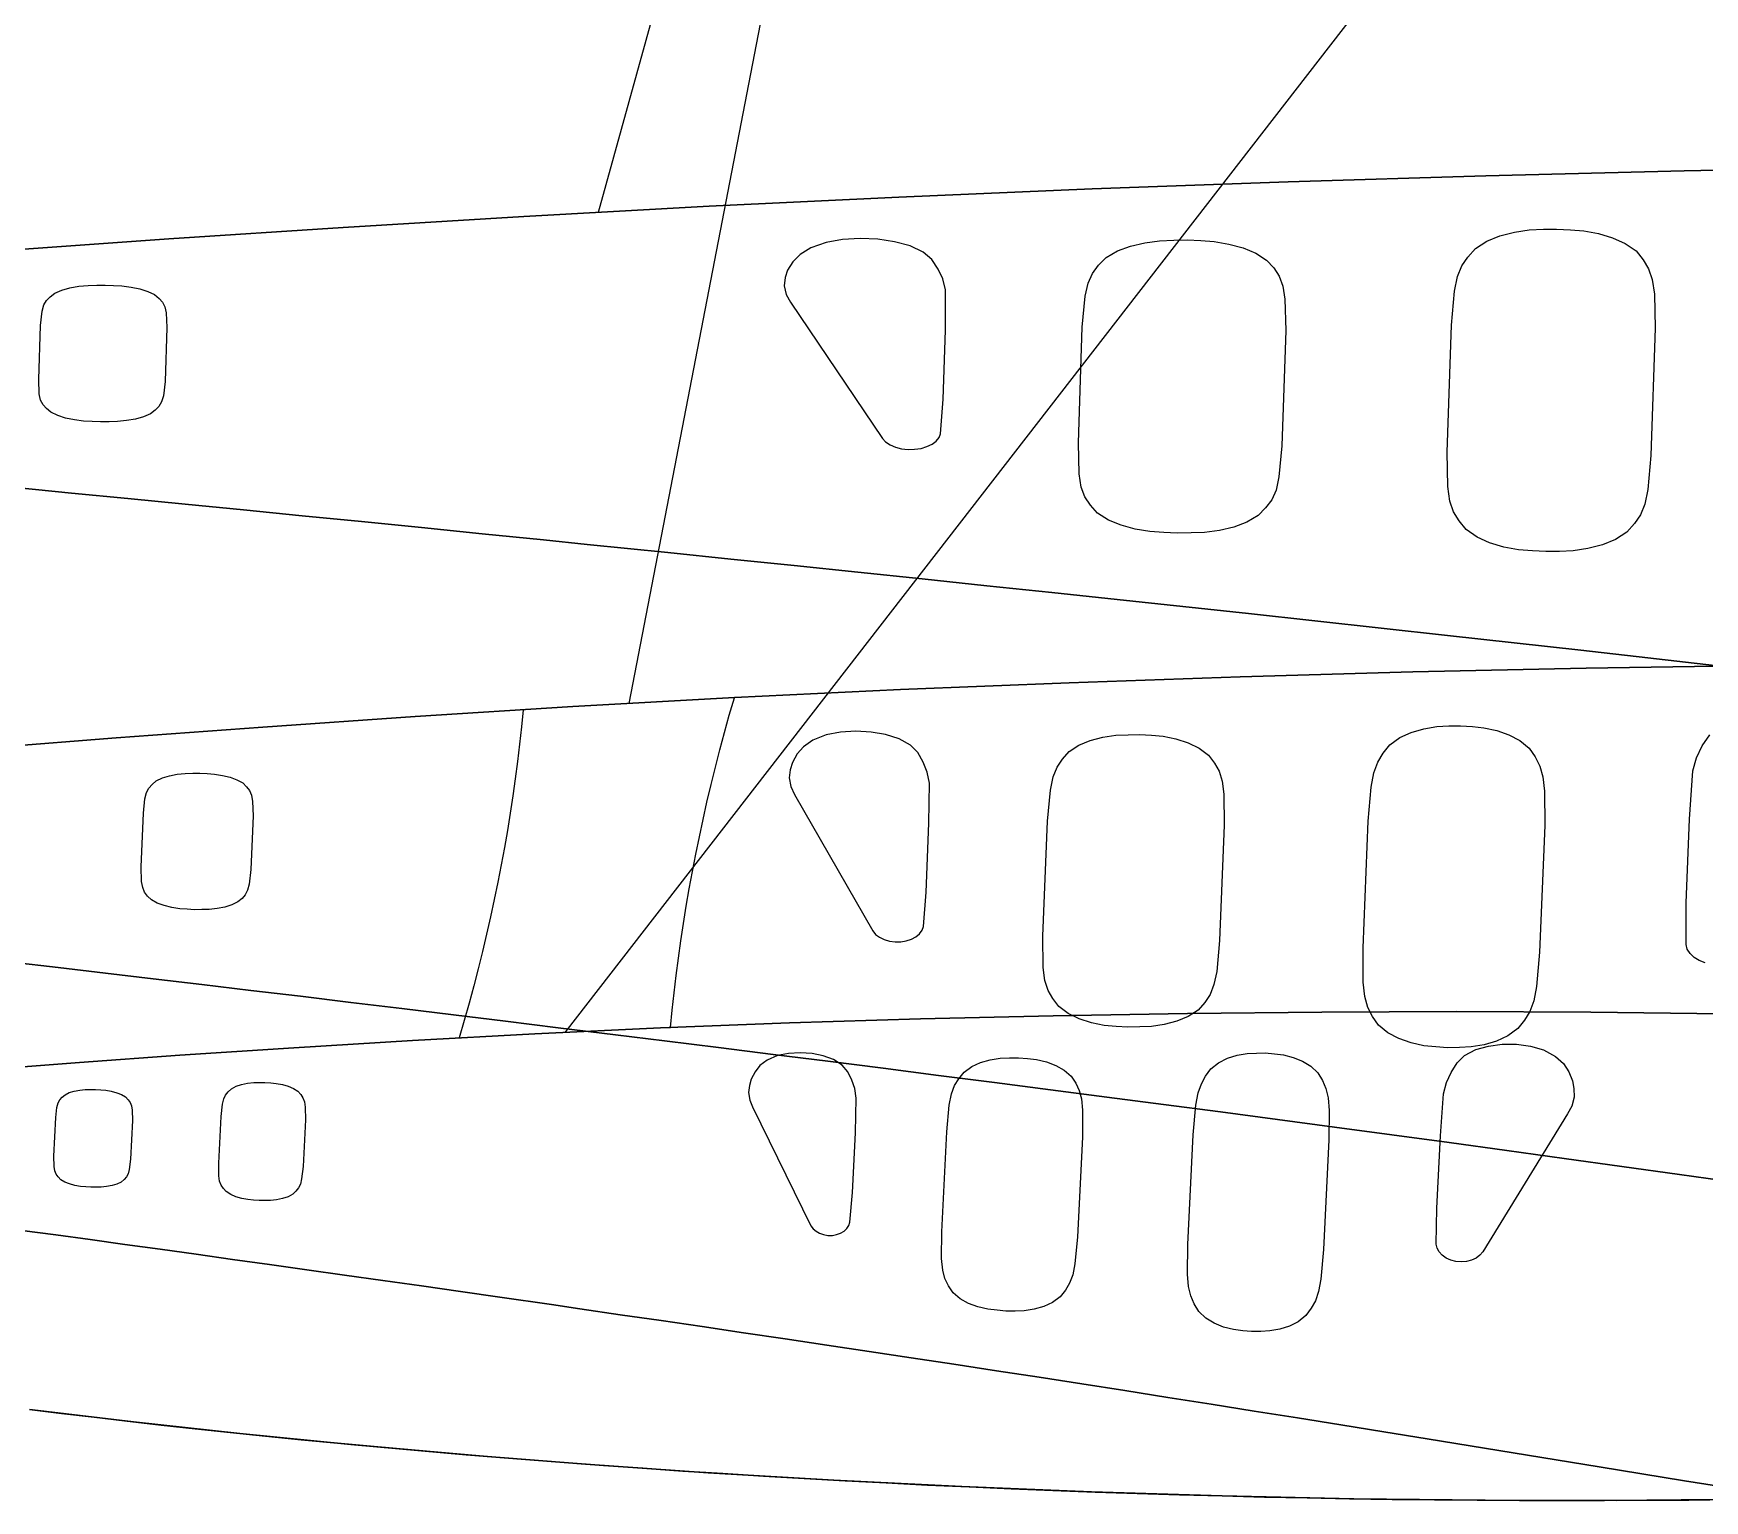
# Model space of a CAD drawing. Extents: x -1328 to 1439, y -3653 to 3653.
# Drawn here: x -483 to 39, y -3627 to -3169 of the extents above; entities that cross this region are included whole.
import ezdxf

# ---------------------------------------------------------------- set-up
doc = ezdxf.new("R2010")
doc.units = 0
for name, color, linetype in [('BANDESTENSION', 5, 'CONTINUOUS'), ('EXTRADOS', 7, 'CONTINUOUS'), ('INTRADOS', 7, 'CONTINUOUS'), ('NERVURES', 1, 'CONTINUOUS'), ('SUSPENTAGE', 8, 'CONTINUOUS'), ('TROUS', 2, 'CONTINUOUS')]:
    doc.layers.add(name, color=color, linetype=linetype)

msp = doc.modelspace()

# ---------------------------------------------------------------- linework, layer by layer
at = {"layer": 'BANDESTENSION', "color": 5, "linetype": 'CONTINUOUS'}
msp.add_polyline3d([(-264.21, -3376.49, 1322.36), (-314.65, -3379.29, 1320.1), (-330.14, -3380.26, 1319.31), (-330.14, -3380.26, 1319.31), (-330.14, -3380.26, 1319.31), (-330.67, -3385.63, 1331.56), (-331.25, -3391, 1343.81), (-331.9, -3396.38, 1356.05), (-332.6, -3401.76, 1368.29), (-333.36, -3407.14, 1380.52), (-334.17, -3412.52, 1392.75), (-335.05, -3417.91, 1404.97), (-335.98, -3423.29, 1417.19), (-336.97, -3428.68, 1429.4), (-338.02, -3434.07, 1441.61), (-339.13, -3439.46, 1453.81), (-340.3, -3444.86, 1466), (-341.52, -3450.25, 1478.19), (-342.8, -3455.65, 1490.37), (-344.14, -3461.05, 1502.55), (-345.54, -3466.45, 1514.71), (-346.99, -3471.85, 1526.87), (-348.5, -3477.25, 1539.03), (-350.07, -3482.65, 1551.17), (-350.07, -3482.65, 1551.17), (-326.49, -3481.38, 1551.88), (-287.21, -3479.56, 1552.88), (-284.1, -3479.44, 1552.95), (-284.1, -3479.44, 1552.95), (-283.58, -3474.04, 1540.77), (-282.99, -3468.63, 1528.59), (-282.35, -3463.23, 1516.41), (-281.65, -3457.82, 1504.24), (-280.9, -3452.41, 1492.08), (-280.08, -3447, 1479.92), (-279.21, -3441.58, 1467.76), (-278.28, -3436.17, 1455.61), (-277.29, -3430.75, 1443.46), (-276.24, -3425.33, 1431.32), (-275.13, -3419.91, 1419.19), (-273.97, -3414.49, 1407.06), (-272.75, -3409.06, 1394.94), (-271.47, -3403.63, 1382.83), (-270.13, -3398.21, 1370.72), (-268.74, -3392.78, 1358.62), (-267.29, -3387.35, 1346.52), (-265.78, -3381.92, 1334.44), (-264.21, -3376.49, 1322.36), (-264.21, -3376.49, 1322.36)], dxfattribs=at)
at = {"layer": 'EXTRADOS', "color": 7, "linetype": 'CONTINUOUS'}
for points in [[(41.67, -3366.44, 940.91), (20.81, -3364.06, 943.5), (-0.04, -3361.71, 946.06), (-20.86, -3359.37, 948.6), (-41.66, -3357.06, 951.12), (-62.4, -3354.77, 953.6), (-83.1, -3352.51, 956.07), (-103.73, -3350.26, 958.51), (-124.29, -3348.05, 960.92), (-144.77, -3345.85, 963.3), (-165.16, -3343.69, 965.66), (-185.44, -3341.54, 967.99), (-205.61, -3339.43, 970.3), (-225.66, -3337.33, 972.57), (-245.58, -3335.27, 974.82), (-265.36, -3333.23, 977.04), (-284.99, -3331.21, 979.23), (-310.17, -3328.65, 982.02), (-323.76, -3327.27, 983.52), (-342.89, -3325.33, 985.63), (-361.82, -3323.43, 987.7), (-380.57, -3321.55, 989.74), (-399.11, -3319.71, 991.75), (-417.43, -3317.89, 993.72), (-435.54, -3316.11, 995.66), (-453.42, -3314.36, 997.57), (-471.06, -3312.64, 999.44), (-488.45, -3310.95, 1001.27)], [(-488.45, -3310.95, 1001.27), (-471.06, -3312.64, 999.44), (-453.42, -3314.36, 997.57), (-435.54, -3316.11, 995.66), (-417.43, -3317.89, 993.72), (-399.11, -3319.71, 991.75), (-380.57, -3321.55, 989.74), (-361.82, -3323.43, 987.7), (-342.89, -3325.33, 985.63), (-323.76, -3327.27, 983.52), (-310.17, -3328.65, 982.02), (-284.99, -3331.21, 979.23), (-265.36, -3333.23, 977.04), (-245.58, -3335.27, 974.82), (-225.66, -3337.33, 972.57), (-205.61, -3339.43, 970.3), (-185.44, -3341.54, 967.99), (-165.16, -3343.69, 965.66), (-144.77, -3345.85, 963.3), (-124.29, -3348.05, 960.92), (-103.73, -3350.26, 958.51), (-83.1, -3352.51, 956.07), (-62.4, -3354.77, 953.6), (-41.66, -3357.06, 951.12), (-20.86, -3359.37, 948.6), (-0.04, -3361.71, 946.06), (20.81, -3364.06, 943.5), (41.67, -3366.44, 940.91)], [(48.64, -3527.75, 1200.22), (30.69, -3525.23, 1202.26), (12.73, -3522.73, 1204.28), (-5.23, -3520.24, 1206.29), (-23.19, -3517.77, 1208.28), (-41.12, -3515.32, 1210.26), (-59.04, -3512.9, 1212.22), (-76.92, -3510.5, 1214.16), (-94.76, -3508.12, 1216.08), (-112.56, -3505.76, 1217.98), (-130.29, -3503.43, 1219.86), (-147.96, -3501.12, 1221.72), (-165.56, -3498.84, 1223.57), (-183.07, -3496.58, 1225.39), (-200.49, -3494.35, 1227.19), (-217.82, -3492.14, 1228.97), (-235.03, -3489.96, 1230.73), (-252.14, -3487.81, 1232.47), (-269.12, -3485.68, 1234.19), (-285.96, -3483.58, 1235.88), (-301.35, -3481.67, 1237.43), (-319.23, -3479.47, 1239.21), (-335.64, -3477.45, 1240.84), (-351.89, -3475.46, 1242.44), (-367.96, -3473.5, 1244.02), (-383.86, -3471.57, 1245.58), (-399.58, -3469.68, 1247.11), (-415.11, -3467.82, 1248.62), (-430.43, -3465.99, 1250.09), (-445.55, -3464.19, 1251.54), (-460.46, -3462.43, 1252.96), (-475.16, -3460.71, 1254.36), (-489.62, -3459.02, 1255.72)], [(-489.62, -3459.02, 1255.72), (-475.16, -3460.71, 1254.36), (-460.46, -3462.43, 1252.96), (-445.55, -3464.19, 1251.54), (-430.43, -3465.99, 1250.09), (-415.11, -3467.82, 1248.62), (-399.58, -3469.68, 1247.11), (-383.86, -3471.57, 1245.58), (-367.96, -3473.5, 1244.02), (-351.89, -3475.46, 1242.44), (-335.64, -3477.45, 1240.84), (-319.23, -3479.47, 1239.21), (-301.35, -3481.67, 1237.43), (-285.96, -3483.58, 1235.88), (-269.12, -3485.68, 1234.19), (-252.14, -3487.81, 1232.47), (-235.03, -3489.96, 1230.73), (-217.82, -3492.14, 1228.97), (-200.49, -3494.35, 1227.19), (-183.07, -3496.58, 1225.39), (-165.56, -3498.84, 1223.57), (-147.96, -3501.12, 1221.72), (-130.29, -3503.43, 1219.86), (-112.56, -3505.76, 1217.98), (-94.76, -3508.12, 1216.08), (-76.92, -3510.5, 1214.16), (-59.04, -3512.9, 1212.22), (-41.12, -3515.32, 1210.26), (-23.19, -3517.77, 1208.28), (-5.23, -3520.24, 1206.29), (12.73, -3522.73, 1204.28), (30.69, -3525.23, 1202.26), (48.64, -3527.75, 1200.22)], [(45.57, -3622.98, 1473.75), (32.3, -3620.86, 1474.92), (18.98, -3618.71, 1476.11), (5.63, -3616.54, 1477.3), (-7.76, -3614.36, 1478.51), (-21.17, -3612.17, 1479.72), (-34.61, -3609.97, 1480.93), (-48.06, -3607.78, 1482.14), (-61.53, -3605.58, 1483.35), (-75.01, -3603.4, 1484.55), (-88.49, -3601.23, 1485.75), (-101.97, -3599.08, 1486.94), (-115.44, -3596.94, 1488.12), (-128.9, -3594.82, 1489.29), (-142.33, -3592.72, 1490.45), (-155.74, -3590.63, 1491.6), (-169.12, -3588.57, 1492.74), (-182.46, -3586.52, 1493.87), (-195.75, -3584.49, 1494.99), (-209, -3582.48, 1496.09), (-222.19, -3580.5, 1497.19), (-235.31, -3578.53, 1498.27), (-248.37, -3576.59, 1499.35), (-261.35, -3574.66, 1500.41), (-274.26, -3572.76, 1501.46), (-287.07, -3570.88, 1502.5), (-299.8, -3569.02, 1503.52), (-312.43, -3567.18, 1504.54), (-321.32, -3565.89, 1505.25), (-337.37, -3563.58, 1506.52), (-349.67, -3561.81, 1507.5), (-361.86, -3560.07, 1508.46), (-373.91, -3558.35, 1509.41), (-385.84, -3556.66, 1510.34), (-397.64, -3554.99, 1511.26), (-409.29, -3553.35, 1512.16), (-420.79, -3551.75, 1513.05), (-432.15, -3550.16, 1513.93), (-443.35, -3548.61, 1514.78), (-454.39, -3547.09, 1515.62), (-465.27, -3545.6, 1516.44), (-475.97, -3544.14, 1517.25), (-486.5, -3542.71, 1518.04)], [(-486.5, -3542.71, 1518.04), (-475.97, -3544.14, 1517.25), (-465.27, -3545.6, 1516.44), (-454.39, -3547.09, 1515.62), (-443.35, -3548.61, 1514.78), (-432.15, -3550.16, 1513.93), (-420.79, -3551.75, 1513.05), (-409.29, -3553.35, 1512.16), (-397.64, -3554.99, 1511.26), (-385.84, -3556.66, 1510.34), (-373.91, -3558.35, 1509.41), (-361.86, -3560.07, 1508.46), (-349.67, -3561.81, 1507.5), (-337.37, -3563.58, 1506.52), (-321.32, -3565.89, 1505.25), (-312.43, -3567.18, 1504.54), (-299.8, -3569.02, 1503.52), (-287.07, -3570.88, 1502.5), (-274.26, -3572.76, 1501.46), (-261.35, -3574.66, 1500.41), (-248.37, -3576.59, 1499.35), (-235.31, -3578.53, 1498.27), (-222.19, -3580.5, 1497.19), (-209, -3582.48, 1496.09), (-195.75, -3584.49, 1494.99), (-182.46, -3586.52, 1493.87), (-169.12, -3588.57, 1492.74), (-155.74, -3590.63, 1491.6), (-142.33, -3592.72, 1490.45), (-128.9, -3594.82, 1489.29), (-115.44, -3596.94, 1488.12), (-101.97, -3599.08, 1486.94), (-88.49, -3601.23, 1485.75), (-75.01, -3603.4, 1484.55), (-61.53, -3605.58, 1483.35), (-48.06, -3607.78, 1482.14), (-34.61, -3609.97, 1480.93), (-21.17, -3612.17, 1479.72), (-7.76, -3614.36, 1478.51), (5.63, -3616.54, 1477.3), (18.98, -3618.71, 1476.11), (32.3, -3620.86, 1474.92), (45.57, -3622.98, 1473.75)], [(46.73, -3626.69, 1638.05), (33.62, -3626.85, 1639.25), (20.47, -3626.95, 1640.38), (7.28, -3627.01, 1641.46), (-5.93, -3627.03, 1642.48), (-19.17, -3627, 1643.44), (-32.43, -3626.93, 1644.33), (-45.7, -3626.81, 1645.17), (-58.97, -3626.66, 1645.94), (-72.25, -3626.45, 1646.66), (-85.52, -3626.21, 1647.31), (-98.79, -3625.93, 1647.91), (-112.04, -3625.6, 1648.45), (-125.27, -3625.23, 1648.93), (-138.48, -3624.82, 1649.35), (-151.65, -3624.37, 1649.71), (-164.79, -3623.88, 1650.01), (-177.87, -3623.35, 1650.25), (-190.91, -3622.79, 1650.44), (-203.9, -3622.18, 1650.57), (-216.82, -3621.54, 1650.64), (-229.67, -3620.86, 1650.66), (-242.45, -3620.15, 1650.62), (-255.15, -3619.4, 1650.53), (-267.77, -3618.62, 1650.38), (-280.3, -3617.8, 1650.17), (-292.72, -3616.96, 1649.92), (-305.05, -3616.08, 1649.62), (-317.27, -3615.17, 1649.26), (-329.38, -3614.23, 1648.85), (-341.37, -3613.26, 1648.39), (-353.24, -3612.27, 1647.89), (-364.97, -3611.24, 1647.34), (-376.58, -3610.2, 1646.75), (-388.04, -3609.12, 1646.1), (-399.37, -3608.03, 1645.42), (-410.54, -3606.91, 1644.7), (-421.56, -3605.78, 1643.93), (-432.42, -3604.62, 1643.13), (-443.12, -3603.45, 1642.29), (-453.65, -3602.26, 1641.41), (-464.01, -3601.05, 1640.5), (-474.19, -3599.83, 1639.55), (-484.19, -3598.6, 1638.58)]]:
    msp.add_polyline3d(points, dxfattribs=at)
at = {"layer": 'INTRADOS', "color": 7, "linetype": 'CONTINUOUS'}
for points in [[(-493.07, -3237.06, 1081.66), (-440.68, -3233.34, 1085.7), (-386.23, -3229.74, 1089.62), (-329.95, -3226.32, 1093.34), (-272.08, -3223.16, 1096.77), (-212.87, -3220.3, 1099.89), (-152.57, -3217.75, 1102.66), (-91.45, -3215.53, 1105.08), (-29.77, -3213.64, 1107.13), (32.2, -3212.08, 1108.83), (94.19, -3210.84, 1110.17)], [(94.19, -3210.84, 1110.17), (32.2, -3212.08, 1108.83), (-29.77, -3213.64, 1107.13), (-91.45, -3215.53, 1105.08), (-152.57, -3217.75, 1102.66), (-212.87, -3220.3, 1099.89), (-272.08, -3223.16, 1096.77), (-329.95, -3226.32, 1093.34), (-386.23, -3229.74, 1089.62), (-440.68, -3233.34, 1085.7), (-493.07, -3237.06, 1081.66)], [(-493.97, -3391.97, 1309.86), (-457.12, -3389.05, 1312.21), (-411.36, -3385.64, 1314.97), (-363.8, -3382.37, 1317.61), (-314.65, -3379.29, 1320.1), (-264.12, -3376.48, 1322.36), (-212.41, -3373.98, 1324.38), (-159.76, -3371.81, 1326.14), (-106.4, -3369.97, 1327.62), (-52.55, -3368.46, 1328.84), (1.55, -3367.29, 1329.79), (55.65, -3366.45, 1330.47)], [(55.65, -3366.45, 1330.47), (1.55, -3367.29, 1329.79), (-52.55, -3368.46, 1328.84), (-106.4, -3369.97, 1327.62), (-159.76, -3371.81, 1326.14), (-212.41, -3373.98, 1324.38), (-264.12, -3376.48, 1322.36), (-314.65, -3379.29, 1320.1), (-363.8, -3382.37, 1317.61), (-411.36, -3385.64, 1314.97), (-457.12, -3389.05, 1312.21), (-493.97, -3391.97, 1309.86)], [(-503.66, -3493.04, 1545.44), (-468.55, -3490.34, 1546.93), (-437.25, -3488.08, 1548.18), (-401.67, -3485.7, 1549.49), (-364.69, -3483.44, 1550.74), (-326.49, -3481.38, 1551.88), (-287.21, -3479.56, 1552.88), (-247.04, -3478, 1553.74), (-206.13, -3476.73, 1554.44), (-164.68, -3475.74, 1554.99), (-122.86, -3475.03, 1555.38), (-80.85, -3474.61, 1555.61), (-38.84, -3474.46, 1555.7), (2.99, -3474.61, 1555.61), (44.45, -3475.11, 1555.34)], [(44.45, -3475.11, 1555.34), (2.99, -3474.61, 1555.61), (-38.84, -3474.46, 1555.7), (-80.85, -3474.61, 1555.61), (-122.86, -3475.03, 1555.38), (-164.68, -3475.74, 1554.99), (-206.13, -3476.73, 1554.44), (-247.04, -3478, 1553.74), (-287.21, -3479.56, 1552.88), (-326.49, -3481.38, 1551.88), (-364.69, -3483.44, 1550.74), (-401.67, -3485.7, 1549.49), (-437.25, -3488.08, 1548.18), (-468.55, -3490.34, 1546.93), (-503.66, -3493.04, 1545.44)], [(-483.2, -3598.72, 1638.68), (-451.7, -3602.48, 1641.58), (-418.55, -3606.09, 1644.15), (-383.9, -3609.52, 1646.35), (-347.88, -3612.72, 1648.13), (-310.65, -3615.66, 1649.46), (-272.36, -3618.33, 1650.31), (-233.17, -3620.67, 1650.65), (-193.27, -3622.68, 1650.47), (-152.81, -3624.33, 1649.74), (-111.98, -3625.6, 1648.45), (-70.96, -3626.47, 1646.59), (-29.91, -3626.95, 1644.17), (10.97, -3627, 1641.17), (51.51, -3626.63, 1637.6)]]:
    msp.add_polyline3d(points, dxfattribs=at)
at = {"layer": 'NERVURES', "color": 1, "linetype": 'CONTINUOUS'}
for points in [[(94.19, -3210.84, 1110.17), (32.2, -3212.08, 1108.83), (-29.77, -3213.64, 1107.13), (-91.45, -3215.53, 1105.08), (-152.57, -3217.75, 1102.66), (-212.87, -3220.3, 1099.89), (-272.08, -3223.16, 1096.77), (-329.95, -3226.32, 1093.34), (-386.23, -3229.74, 1089.62), (-440.68, -3233.34, 1085.7), (-493.07, -3237.06, 1081.66)], [(-488.45, -3310.95, 1001.27), (-471.06, -3312.64, 999.44), (-453.42, -3314.36, 997.57), (-435.54, -3316.11, 995.66), (-417.43, -3317.89, 993.72), (-399.11, -3319.71, 991.75), (-380.57, -3321.55, 989.74), (-361.82, -3323.43, 987.7), (-342.89, -3325.33, 985.63), (-323.76, -3327.27, 983.52), (-310.17, -3328.65, 982.02), (-284.99, -3331.21, 979.23), (-265.36, -3333.23, 977.04), (-245.58, -3335.27, 974.82), (-225.66, -3337.33, 972.57), (-205.61, -3339.43, 970.3), (-185.44, -3341.54, 967.99), (-165.16, -3343.69, 965.66), (-144.77, -3345.85, 963.3), (-124.29, -3348.05, 960.92), (-103.73, -3350.26, 958.51), (-83.1, -3352.51, 956.07), (-62.4, -3354.77, 953.6), (-41.66, -3357.06, 951.12), (-20.86, -3359.37, 948.6), (-0.04, -3361.71, 946.06), (20.81, -3364.06, 943.5), (41.67, -3366.44, 940.91)], [(55.65, -3366.45, 1330.47), (1.55, -3367.29, 1329.79), (-52.55, -3368.46, 1328.84), (-106.4, -3369.97, 1327.62), (-159.76, -3371.81, 1326.14), (-212.41, -3373.98, 1324.38), (-264.12, -3376.48, 1322.36), (-314.65, -3379.29, 1320.1), (-363.8, -3382.37, 1317.61), (-411.36, -3385.64, 1314.97), (-457.12, -3389.05, 1312.21), (-493.97, -3391.97, 1309.86)], [(-489.62, -3459.02, 1255.72), (-475.16, -3460.71, 1254.36), (-460.46, -3462.43, 1252.96), (-445.55, -3464.19, 1251.54), (-430.43, -3465.99, 1250.09), (-415.11, -3467.82, 1248.62), (-399.58, -3469.68, 1247.11), (-383.86, -3471.57, 1245.58), (-367.96, -3473.5, 1244.02), (-351.89, -3475.46, 1242.44), (-335.64, -3477.45, 1240.84), (-319.23, -3479.47, 1239.21), (-301.35, -3481.67, 1237.43), (-285.96, -3483.58, 1235.88), (-269.12, -3485.68, 1234.19), (-252.14, -3487.81, 1232.47), (-235.03, -3489.96, 1230.73), (-217.82, -3492.14, 1228.97), (-200.49, -3494.35, 1227.19), (-183.07, -3496.58, 1225.39), (-165.56, -3498.84, 1223.57), (-147.96, -3501.12, 1221.72), (-130.29, -3503.43, 1219.86), (-112.56, -3505.76, 1217.98), (-94.76, -3508.12, 1216.08), (-76.92, -3510.5, 1214.16), (-59.04, -3512.9, 1212.22), (-41.12, -3515.32, 1210.26), (-23.19, -3517.77, 1208.28), (-5.23, -3520.24, 1206.29), (12.73, -3522.73, 1204.28), (30.69, -3525.23, 1202.26), (48.64, -3527.75, 1200.22)], [(44.45, -3475.11, 1555.34), (2.99, -3474.61, 1555.61), (-38.84, -3474.46, 1555.7), (-80.85, -3474.61, 1555.61), (-122.86, -3475.03, 1555.38), (-164.68, -3475.74, 1554.99), (-206.13, -3476.73, 1554.44), (-247.04, -3478, 1553.74), (-287.21, -3479.56, 1552.88), (-326.49, -3481.38, 1551.88), (-364.69, -3483.44, 1550.74), (-401.67, -3485.7, 1549.49), (-437.25, -3488.08, 1548.18), (-468.55, -3490.34, 1546.93), (-503.66, -3493.04, 1545.44)], [(-486.5, -3542.71, 1518.04), (-475.97, -3544.14, 1517.25), (-465.27, -3545.6, 1516.44), (-454.39, -3547.09, 1515.62), (-443.35, -3548.61, 1514.78), (-432.15, -3550.16, 1513.93), (-420.79, -3551.75, 1513.05), (-409.29, -3553.35, 1512.16), (-397.64, -3554.99, 1511.26), (-385.84, -3556.66, 1510.34), (-373.91, -3558.35, 1509.41), (-361.86, -3560.07, 1508.46), (-349.67, -3561.81, 1507.5), (-337.37, -3563.58, 1506.52), (-321.32, -3565.89, 1505.25), (-312.43, -3567.18, 1504.54), (-299.8, -3569.02, 1503.52), (-287.07, -3570.88, 1502.5), (-274.26, -3572.76, 1501.46), (-261.35, -3574.66, 1500.41), (-248.37, -3576.59, 1499.35), (-235.31, -3578.53, 1498.27), (-222.19, -3580.5, 1497.19), (-209, -3582.48, 1496.09), (-195.75, -3584.49, 1494.99), (-182.46, -3586.52, 1493.87), (-169.12, -3588.57, 1492.74), (-155.74, -3590.63, 1491.6), (-142.33, -3592.72, 1490.45), (-128.9, -3594.82, 1489.29), (-115.44, -3596.94, 1488.12), (-101.97, -3599.08, 1486.94), (-88.49, -3601.23, 1485.75), (-75.01, -3603.4, 1484.55), (-61.53, -3605.58, 1483.35), (-48.06, -3607.78, 1482.14), (-34.61, -3609.97, 1480.93), (-21.17, -3612.17, 1479.72), (-7.76, -3614.36, 1478.51), (5.63, -3616.54, 1477.3), (18.98, -3618.71, 1476.11), (32.3, -3620.86, 1474.92), (45.57, -3622.98, 1473.75)], [(-484.19, -3598.6, 1638.58), (-474.19, -3599.83, 1639.55), (-464.01, -3601.05, 1640.5), (-453.65, -3602.26, 1641.41), (-443.12, -3603.45, 1642.29), (-432.42, -3604.62, 1643.13), (-421.56, -3605.78, 1643.93), (-410.54, -3606.91, 1644.7), (-399.37, -3608.03, 1645.42), (-388.04, -3609.12, 1646.1), (-376.58, -3610.2, 1646.75), (-364.97, -3611.24, 1647.34), (-353.24, -3612.27, 1647.89), (-341.37, -3613.26, 1648.39), (-329.38, -3614.23, 1648.85), (-317.27, -3615.17, 1649.26), (-305.05, -3616.08, 1649.62), (-292.72, -3616.96, 1649.92), (-280.3, -3617.8, 1650.17), (-267.77, -3618.62, 1650.38), (-255.15, -3619.4, 1650.53), (-242.45, -3620.15, 1650.62), (-229.67, -3620.86, 1650.66), (-216.82, -3621.54, 1650.64), (-203.9, -3622.18, 1650.57), (-190.91, -3622.79, 1650.44), (-177.87, -3623.35, 1650.25), (-164.79, -3623.88, 1650.01), (-151.65, -3624.37, 1649.71), (-138.48, -3624.82, 1649.35), (-125.27, -3625.23, 1648.93), (-112.04, -3625.6, 1648.45), (-98.79, -3625.93, 1647.91), (-85.52, -3626.21, 1647.31), (-72.25, -3626.45, 1646.66), (-58.97, -3626.66, 1645.94), (-45.7, -3626.81, 1645.17), (-32.43, -3626.93, 1644.33), (-19.17, -3627, 1643.44), (-5.93, -3627.03, 1642.48), (7.28, -3627.01, 1641.46), (20.47, -3626.95, 1640.38), (33.62, -3626.85, 1639.25), (46.73, -3626.69, 1638.05)], [(51.51, -3626.63, 1637.6), (10.97, -3627, 1641.17), (-29.91, -3626.95, 1644.17), (-70.96, -3626.47, 1646.59), (-111.98, -3625.6, 1648.45), (-152.81, -3624.33, 1649.74), (-193.27, -3622.68, 1650.47), (-233.17, -3620.67, 1650.65), (-272.36, -3618.33, 1650.31), (-310.65, -3615.66, 1649.46), (-347.88, -3612.72, 1648.13), (-383.9, -3609.52, 1646.35), (-418.55, -3606.09, 1644.15), (-451.7, -3602.48, 1641.58), (-483.2, -3598.72, 1638.68)]]:
    msp.add_polyline3d(points, dxfattribs=at)
at = {"layer": 'SUSPENTAGE', "color": 8, "linetype": 'CONTINUOUS'}
for points in [[(-177.35, -2758.06, 1706.22), (-306.7, -3225.05, 1094.72)], [(-177.35, -2758.06, 1706.22), (-297.17, -3378.32, 1320.88)], [(216.66, -2792.28, 2200.66), (-317.08, -3480.94, 1552.12)]]:
    msp.add_polyline3d(points, dxfattribs=at)
at = {"layer": 'TROUS', "color": 2, "linetype": 'CONTINUOUS'}
for points in [[(-39.5, -3249.6, 1068.02), (-38.56, -3245.09, 1072.91), (-37.19, -3241.76, 1076.54), (-35.31, -3238.99, 1079.55), (-32.92, -3236.34, 1082.44), (-29.37, -3234.06, 1084.92), (-25.32, -3232.41, 1086.71), (-20.81, -3231.24, 1087.99), (-16.18, -3230.52, 1088.77), (-11.78, -3230.32, 1088.98), (-7.65, -3230.24, 1089.08), (-3.33, -3230.45, 1088.84), (0.84, -3230.78, 1088.48), (5.43, -3231.64, 1087.55), (9.85, -3232.95, 1086.13), (13.79, -3234.72, 1084.2), (17.18, -3237.1, 1081.61), (19.39, -3239.83, 1078.64), (21.08, -3242.65, 1075.57), (22.23, -3246.03, 1071.9), (22.86, -3250.55, 1066.98), (23.07, -3261.23, 1055.36), (21.74, -3300.9, 1012.21), (20.81, -3311.56, 1000.61), (19.87, -3316.06, 995.72), (18.5, -3319.39, 992.09), (16.62, -3322.16, 989.08), (14.25, -3324.82, 986.19), (10.7, -3327.1, 983.71), (6.65, -3328.75, 981.91), (2.14, -3329.92, 980.64), (-2.5, -3330.63, 979.86), (-6.69, -3330.83, 979.64), (-11.02, -3330.92, 979.55), (-15.13, -3330.7, 979.79), (-19.51, -3330.37, 980.15), (-24.1, -3329.51, 981.08), (-28.53, -3328.2, 982.5), (-32.46, -3326.43, 984.43), (-35.85, -3324.05, 987.03), (-38.06, -3321.32, 989.99), (-39.78, -3318.5, 993.06), (-40.92, -3315.12, 996.73), (-41.55, -3310.6, 1001.66), (-41.74, -3299.92, 1013.27), (-40.42, -3260.26, 1056.42), (-39.5, -3249.6, 1068.02), (-39.5, -3249.6, 1068.02)], [(-198.29, -3249.26, 1068.38), (-199.13, -3245.83, 1072.12), (-200.57, -3242.74, 1075.48), (-202.58, -3239.76, 1078.71), (-205.27, -3237.46, 1081.22), (-209.4, -3235.52, 1083.33), (-214.21, -3234.22, 1084.75), (-219.49, -3233.43, 1085.6), (-224.98, -3233.21, 1085.84), (-230.42, -3233.55, 1085.47), (-235.56, -3234.44, 1084.5), (-240.37, -3236.13, 1082.66), (-243.66, -3238.16, 1080.45), (-245.92, -3240.47, 1077.95), (-247.61, -3243.1, 1075.08), (-248.38, -3245.4, 1072.58), (-248.71, -3247.94, 1069.81), (-248.09, -3250.66, 1066.86), (-246.73, -3253.08, 1064.22), (-218.03, -3295.63, 1017.94), (-217, -3296.69, 1016.78), (-215.62, -3297.6, 1015.79), (-213.94, -3298.31, 1015.02), (-212.04, -3298.8, 1014.5), (-210.01, -3299.03, 1014.25), (-207.96, -3298.99, 1014.29), (-205.96, -3298.69, 1014.61), (-204.12, -3298.15, 1015.2), (-202.53, -3297.38, 1016.04), (-201.25, -3296.42, 1017.08), (-200.35, -3295.33, 1018.26), (-199.87, -3294.14, 1019.56), (-199.08, -3283.39, 1031.26), (-198.33, -3261.77, 1054.77), (-198.29, -3249.26, 1068.38), (-198.29, -3249.26, 1068.38)], [(-154.76, -3251.2, 1066.27), (-153.84, -3247.11, 1070.72), (-152.48, -3244.08, 1074.02), (-150.6, -3241.56, 1076.75), (-148.22, -3239.16, 1079.37), (-144.68, -3237.09, 1081.62), (-140.64, -3235.59, 1083.25), (-136.13, -3234.54, 1084.4), (-131.5, -3233.89, 1085.1), (-127.1, -3233.72, 1085.29), (-122.97, -3233.64, 1085.37), (-118.65, -3233.85, 1085.15), (-114.48, -3234.15, 1084.82), (-109.89, -3234.94, 1083.96), (-105.46, -3236.13, 1082.66), (-101.52, -3237.75, 1080.9), (-98.12, -3239.92, 1078.54), (-95.91, -3242.4, 1075.84), (-94.2, -3244.97, 1073.05), (-93.04, -3248.04, 1069.71), (-92.4, -3252.16, 1065.23), (-92.16, -3261.87, 1054.67), (-93.37, -3297.93, 1015.44), (-94.27, -3307.62, 1004.9), (-95.19, -3311.71, 1000.45), (-96.55, -3314.74, 997.15), (-98.43, -3317.25, 994.42), (-100.79, -3319.66, 991.8), (-104.33, -3321.73, 989.55), (-108.37, -3323.23, 987.92), (-112.88, -3324.28, 986.77), (-117.51, -3324.93, 986.07), (-121.7, -3325.1, 985.88), (-126.03, -3325.17, 985.8), (-130.15, -3324.97, 986.02), (-134.53, -3324.66, 986.36), (-139.12, -3323.88, 987.21), (-143.55, -3322.68, 988.51), (-147.49, -3321.07, 990.27), (-150.88, -3318.89, 992.64), (-153.1, -3316.41, 995.33), (-154.83, -3313.84, 998.13), (-155.98, -3310.77, 1001.47), (-156.63, -3306.66, 1005.94), (-156.85, -3296.95, 1016.51), (-155.65, -3260.89, 1055.73), (-154.76, -3251.2, 1066.27), (-154.76, -3251.2, 1066.27)], [(-480.23, -3255.84, 1061.22), (-479.68, -3253.93, 1063.3), (-478.85, -3252.52, 1064.83), (-477.7, -3251.36, 1066.1), (-476.23, -3250.24, 1067.32), (-474.04, -3249.28, 1068.36), (-471.54, -3248.59, 1069.11), (-468.75, -3248.11, 1069.63), (-465.87, -3247.82, 1069.95), (-463.15, -3247.75, 1070.03), (-460.58, -3247.73, 1070.05), (-457.9, -3247.83, 1069.94), (-455.31, -3247.98, 1069.77), (-452.46, -3248.36, 1069.36), (-449.7, -3248.93, 1068.74), (-447.24, -3249.69, 1067.91), (-445.12, -3250.71, 1066.8), (-443.73, -3251.88, 1065.54), (-442.66, -3253.08, 1064.23), (-441.93, -3254.51, 1062.67), (-441.51, -3256.44, 1060.58), (-441.31, -3260.97, 1055.65), (-441.87, -3277.79, 1037.35), (-442.38, -3282.31, 1032.43), (-442.93, -3284.21, 1030.36), (-443.76, -3285.63, 1028.82), (-444.91, -3286.79, 1027.55), (-446.36, -3287.91, 1026.33), (-448.55, -3288.87, 1025.29), (-451.05, -3289.56, 1024.55), (-453.85, -3290.04, 1024.02), (-456.72, -3290.33, 1023.71), (-459.32, -3290.4, 1023.63), (-462.01, -3290.42, 1023.6), (-464.57, -3290.32, 1023.71), (-467.29, -3290.17, 1023.88), (-470.14, -3289.79, 1024.3), (-472.9, -3289.22, 1024.91), (-475.35, -3288.46, 1025.74), (-477.47, -3287.43, 1026.86), (-478.86, -3286.27, 1028.12), (-479.94, -3285.07, 1029.43), (-480.68, -3283.63, 1030.99), (-481.1, -3281.71, 1033.08), (-481.29, -3277.18, 1038.01), (-480.73, -3260.36, 1056.31), (-480.23, -3255.84, 1061.22), (-480.23, -3255.84, 1061.22)], [(-203.35, -3403.12, 1300.86), (-204.04, -3399.69, 1303.63), (-205.25, -3396.6, 1306.12), (-206.96, -3393.62, 1308.53), (-209.27, -3391.3, 1310.4), (-212.83, -3389.34, 1311.98), (-217, -3388.01, 1313.05), (-221.57, -3387.2, 1313.71), (-226.33, -3386.94, 1313.92), (-231.06, -3387.25, 1313.67), (-235.53, -3388.11, 1312.97), (-239.73, -3389.77, 1311.63), (-242.61, -3391.78, 1310.01), (-244.59, -3394.06, 1308.17), (-246.09, -3396.68, 1306.05), (-246.78, -3398.97, 1304.2), (-247.09, -3401.51, 1302.16), (-246.59, -3404.22, 1299.96), (-245.44, -3406.65, 1298.01), (-221, -3449.27, 1263.59), (-220.12, -3450.34, 1262.73), (-218.93, -3451.25, 1261.99), (-217.48, -3451.98, 1261.41), (-215.84, -3452.47, 1261.01), (-214.08, -3452.71, 1260.81), (-212.29, -3452.68, 1260.84), (-210.56, -3452.4, 1261.06), (-208.95, -3451.87, 1261.49), (-207.56, -3451.11, 1262.1), (-206.44, -3450.16, 1262.87), (-205.65, -3449.08, 1263.75), (-205.22, -3447.9, 1264.7), (-204.41, -3437.17, 1273.36), (-203.52, -3415.6, 1290.77), (-203.35, -3403.12, 1300.86), (-203.35, -3403.12, 1300.86)], [(-165.58, -3405.31, 1299.09), (-164.74, -3401.23, 1302.38), (-163.52, -3398.22, 1304.81), (-161.87, -3395.72, 1306.83), (-159.77, -3393.33, 1308.76), (-156.68, -3391.29, 1310.41), (-153.15, -3389.82, 1311.59), (-149.23, -3388.79, 1312.42), (-145.2, -3388.18, 1312.92), (-141.38, -3388.03, 1313.04), (-137.8, -3387.98, 1313.08), (-134.05, -3388.21, 1312.9), (-130.43, -3388.54, 1312.63), (-126.46, -3389.35, 1311.97), (-122.62, -3390.56, 1310.99), (-119.22, -3392.2, 1309.67), (-116.3, -3394.39, 1307.9), (-114.4, -3396.88, 1305.89), (-112.95, -3399.45, 1303.81), (-111.98, -3402.52, 1301.34), (-111.47, -3406.63, 1298.02), (-111.37, -3416.32, 1290.19), (-112.82, -3452.3, 1261.15), (-113.71, -3461.96, 1253.34), (-114.56, -3466.04, 1250.05), (-115.77, -3469.06, 1247.61), (-117.43, -3471.56, 1245.6), (-119.5, -3473.95, 1243.67), (-122.6, -3475.99, 1242.02), (-126.12, -3477.46, 1240.83), (-130.05, -3478.48, 1240), (-134.08, -3479.1, 1239.51), (-137.72, -3479.25, 1239.38), (-141.48, -3479.29, 1239.35), (-145.05, -3479.07, 1239.53), (-148.85, -3478.74, 1239.8), (-152.82, -3477.92, 1240.46), (-156.65, -3476.71, 1241.44), (-160.05, -3475.07, 1242.76), (-162.98, -3472.88, 1244.53), (-164.88, -3470.39, 1246.54), (-166.34, -3467.82, 1248.61), (-167.31, -3464.75, 1251.09), (-167.83, -3460.64, 1254.41), (-167.91, -3450.95, 1262.24), (-166.46, -3414.98, 1291.28), (-165.58, -3405.31, 1299.09), (-165.58, -3405.31, 1299.09)], [(-65.52, -3404.39, 1299.83), (-64.66, -3399.9, 1303.45), (-63.43, -3396.58, 1306.13), (-61.77, -3393.83, 1308.36), (-59.66, -3391.2, 1310.48), (-56.56, -3388.94, 1312.3), (-53.03, -3387.32, 1313.61), (-49.1, -3386.18, 1314.53), (-45.06, -3385.49, 1315.09), (-41.25, -3385.32, 1315.23), (-37.66, -3385.26, 1315.28), (-33.92, -3385.5, 1315.08), (-30.3, -3385.85, 1314.8), (-26.33, -3386.74, 1314.08), (-22.5, -3388.06, 1313.01), (-19.1, -3389.86, 1311.56), (-16.19, -3392.26, 1309.63), (-14.3, -3394.99, 1307.42), (-12.86, -3397.82, 1305.14), (-11.9, -3401.19, 1302.41), (-11.4, -3405.71, 1298.76), (-11.35, -3416.37, 1290.16), (-12.94, -3455.94, 1258.2), (-13.87, -3466.57, 1249.62), (-14.73, -3471.06, 1246), (-15.96, -3474.38, 1243.32), (-17.63, -3477.13, 1241.09), (-19.71, -3479.77, 1238.97), (-22.82, -3482.02, 1237.15), (-26.35, -3483.64, 1235.84), (-30.28, -3484.78, 1234.92), (-34.31, -3485.47, 1234.36), (-37.95, -3485.65, 1234.22), (-41.71, -3485.7, 1234.17), (-45.28, -3485.47, 1234.36), (-49.08, -3485.11, 1234.65), (-53.05, -3484.22, 1235.37), (-56.88, -3482.89, 1236.44), (-60.27, -3481.1, 1237.89), (-63.19, -3478.7, 1239.83), (-65.08, -3475.97, 1242.03), (-66.53, -3473.14, 1244.31), (-67.49, -3469.77, 1247.04), (-67.99, -3465.25, 1250.69), (-68.03, -3454.59, 1259.29), (-66.44, -3415.02, 1291.24), (-65.52, -3404.39, 1299.83), (-65.52, -3404.39, 1299.83)], [(34.86, -3399.33, 1303.92), (36.03, -3395.22, 1307.23), (37.79, -3391.56, 1310.19), (40.15, -3388.06, 1313.01)], [(38.75, -3459.26, 1255.52), (36.87, -3458.53, 1256.12), (35.26, -3457.53, 1256.92), (34, -3456.32, 1257.9), (33.15, -3454.96, 1258.99), (32.75, -3453.51, 1260.17), (32.82, -3440.51, 1270.67), (33.85, -3414.41, 1291.74), (34.86, -3399.33, 1303.92), (34.86, -3399.33, 1303.92)], [(-448.14, -3408.02, 1296.9), (-447.64, -3406.12, 1298.43), (-446.9, -3404.72, 1299.56), (-445.89, -3403.56, 1300.5), (-444.6, -3402.45, 1301.39), (-442.7, -3401.51, 1302.15), (-440.52, -3400.84, 1302.69), (-438.09, -3400.38, 1303.07), (-435.59, -3400.1, 1303.29), (-433.22, -3400.05, 1303.33), (-431, -3400.04, 1303.34), (-428.67, -3400.16, 1303.24), (-426.42, -3400.33, 1303.11), (-423.95, -3400.72, 1302.79), (-421.56, -3401.3, 1302.32), (-419.44, -3402.08, 1301.69), (-417.61, -3403.11, 1300.86), (-416.42, -3404.28, 1299.92), (-415.5, -3405.49, 1298.94), (-414.88, -3406.92, 1297.78), (-414.53, -3408.84, 1296.23), (-414.41, -3413.37, 1292.58), (-415.09, -3430.15, 1279.03), (-415.58, -3434.66, 1275.39), (-416.08, -3436.56, 1273.86), (-416.82, -3437.96, 1272.72), (-417.83, -3439.12, 1271.79), (-419.1, -3440.23, 1270.89), (-421.01, -3441.17, 1270.13), (-423.19, -3441.84, 1269.59), (-425.62, -3442.3, 1269.22), (-428.12, -3442.58, 1269), (-430.38, -3442.63, 1268.95), (-432.71, -3442.64, 1268.94), (-434.93, -3442.52, 1269.04), (-437.29, -3442.35, 1269.18), (-439.76, -3441.96, 1269.5), (-442.15, -3441.37, 1269.97), (-444.27, -3440.6, 1270.59), (-446.1, -3439.57, 1271.43), (-447.29, -3438.4, 1272.37), (-448.22, -3437.19, 1273.34), (-448.84, -3435.75, 1274.5), (-449.18, -3433.83, 1276.05), (-449.29, -3429.31, 1279.71), (-448.62, -3412.53, 1293.26), (-448.14, -3408.02, 1296.9), (-448.14, -3408.02, 1296.9)], [(-226.17, -3501.45, 1540.8), (-226.65, -3498.47, 1542.45), (-227.55, -3495.79, 1543.93), (-228.83, -3493.19, 1545.36), (-230.58, -3491.17, 1546.47), (-233.29, -3489.44, 1547.43), (-236.48, -3488.26, 1548.08), (-239.98, -3487.52, 1548.49), (-243.64, -3487.26, 1548.63), (-247.28, -3487.49, 1548.51), (-250.73, -3488.19, 1548.12), (-253.98, -3489.6, 1547.34), (-256.22, -3491.31, 1546.4), (-257.77, -3493.27, 1545.32), (-258.95, -3495.53, 1544.07), (-259.52, -3497.5, 1542.98), (-259.79, -3499.69, 1541.77), (-259.43, -3502.05, 1540.47), (-258.57, -3504.16, 1539.31), (-240.3, -3541.25, 1518.85), (-239.63, -3542.18, 1518.33), (-238.73, -3542.98, 1517.89), (-237.62, -3543.61, 1517.54), (-236.37, -3544.05, 1517.3), (-235.02, -3544.28, 1517.17), (-233.64, -3544.27, 1517.18), (-232.31, -3544.04, 1517.3), (-231.06, -3543.59, 1517.55), (-229.99, -3542.95, 1517.91), (-229.11, -3542.14, 1518.35), (-228.49, -3541.21, 1518.87), (-228.15, -3540.19, 1519.43), (-227.39, -3530.91, 1524.55), (-226.45, -3512.25, 1534.84), (-226.17, -3501.45, 1540.8), (-226.17, -3501.45, 1540.8)], [(-120.18, -3503.68, 1539.57), (-119.47, -3499.8, 1541.71), (-118.48, -3496.94, 1543.29), (-117.17, -3494.57, 1544.6), (-115.52, -3492.31, 1545.84), (-113.1, -3490.39, 1546.91), (-110.37, -3489.01, 1547.67), (-107.33, -3488.06, 1548.19), (-104.22, -3487.49, 1548.5), (-101.28, -3487.38, 1548.57), (-98.53, -3487.35, 1548.58), (-95.65, -3487.59, 1548.45), (-92.87, -3487.93, 1548.26), (-89.83, -3488.72, 1547.82), (-86.9, -3489.91, 1547.17), (-84.31, -3491.49, 1546.3), (-82.1, -3493.59, 1545.14), (-80.68, -3495.97, 1543.83), (-79.61, -3498.43, 1542.47), (-78.91, -3501.35, 1540.86), (-78.58, -3505.27, 1538.69), (-78.67, -3514.49, 1533.61), (-80.37, -3548.73, 1514.72), (-81.21, -3557.92, 1509.64), (-81.93, -3561.8, 1507.51), (-82.91, -3564.66, 1505.93), (-84.23, -3567.03, 1504.62), (-85.87, -3569.29, 1503.37), (-88.28, -3571.22, 1502.31), (-91.02, -3572.59, 1501.55), (-94.05, -3573.55, 1501.02), (-97.16, -3574.11, 1500.71), (-99.96, -3574.23, 1500.65), (-102.86, -3574.25, 1500.64), (-105.6, -3574.02, 1500.76), (-108.51, -3573.67, 1500.95), (-111.56, -3572.88, 1501.39), (-114.48, -3571.7, 1502.05), (-117.07, -3570.12, 1502.92), (-119.29, -3568.01, 1504.08), (-120.71, -3565.64, 1505.39), (-121.79, -3563.18, 1506.75), (-122.49, -3560.25, 1508.36), (-122.82, -3556.33, 1510.52), (-122.72, -3547.11, 1515.61), (-121.02, -3512.88, 1534.5), (-120.18, -3503.68, 1539.57), (-120.18, -3503.68, 1539.57)], [(-42.92, -3500.12, 1541.53), (-41.98, -3496.58, 1543.49), (-40.58, -3493.43, 1545.23), (-38.72, -3490.42, 1546.89), (-36.37, -3488.14, 1548.14), (-32.89, -3486.32, 1549.15), (-28.9, -3485.18, 1549.78), (-24.59, -3484.61, 1550.09), (-20.15, -3484.64, 1550.08), (-15.79, -3485.25, 1549.74), (-11.72, -3486.42, 1549.1), (-7.97, -3488.41, 1548), (-5.48, -3490.68, 1546.74), (-3.84, -3493.19, 1545.36), (-2.69, -3496.02, 1543.8), (-2.25, -3498.45, 1542.46), (-2.19, -3501.12, 1540.99), (-2.9, -3503.92, 1539.44), (-4.19, -3506.38, 1538.08), (-30.69, -3549.4, 1514.35), (-31.6, -3550.46, 1513.76), (-32.79, -3551.35, 1513.27), (-34.2, -3552.01, 1512.91), (-35.76, -3552.42, 1512.68), (-37.42, -3552.57, 1512.6), (-39.07, -3552.43, 1512.67), (-40.65, -3552.03, 1512.9), (-42.1, -3551.38, 1513.26), (-43.32, -3550.5, 1513.74), (-44.27, -3549.44, 1514.32), (-44.91, -3548.26, 1514.97), (-45.2, -3547, 1515.67), (-44.99, -3535.75, 1521.88), (-43.88, -3513.17, 1534.33), (-42.92, -3500.12, 1541.53), (-42.92, -3500.12, 1541.53)], [(-197.15, -3503.65, 1539.59), (-196.45, -3500.13, 1541.53), (-195.48, -3497.53, 1542.96), (-194.17, -3495.39, 1544.15), (-192.54, -3493.33, 1545.28), (-190.13, -3491.59, 1546.24), (-187.4, -3490.35, 1546.93), (-184.37, -3489.49, 1547.4), (-181.26, -3488.99, 1547.67), (-178.32, -3488.9, 1547.73), (-175.57, -3488.88, 1547.74), (-172.69, -3489.11, 1547.61), (-169.91, -3489.43, 1547.44), (-166.86, -3490.16, 1547.03), (-163.93, -3491.25, 1546.43), (-161.34, -3492.69, 1545.63), (-159.11, -3494.61, 1544.58), (-157.68, -3496.78, 1543.38), (-156.6, -3499.02, 1542.14), (-155.89, -3501.68, 1540.67), (-155.55, -3505.25, 1538.71), (-155.59, -3513.63, 1534.08), (-157.14, -3544.75, 1516.91), (-157.94, -3553.11, 1512.3), (-158.64, -3556.63, 1510.36), (-159.61, -3559.23, 1508.92), (-160.91, -3561.38, 1507.74), (-162.54, -3563.44, 1506.6), (-164.94, -3565.18, 1505.64), (-167.67, -3566.42, 1504.96), (-170.7, -3567.27, 1504.49), (-173.81, -3567.78, 1504.21), (-176.61, -3567.88, 1504.15), (-179.5, -3567.88, 1504.15), (-182.25, -3567.66, 1504.27), (-185.16, -3567.34, 1504.45), (-188.21, -3566.6, 1504.86), (-191.14, -3565.52, 1505.45), (-193.74, -3564.07, 1506.25), (-195.96, -3562.16, 1507.31), (-197.39, -3559.99, 1508.51), (-198.49, -3557.75, 1509.74), (-199.2, -3555.08, 1511.21), (-199.54, -3551.52, 1513.18), (-199.49, -3543.13, 1517.8), (-197.94, -3512.01, 1534.97), (-197.15, -3503.65, 1539.59), (-197.15, -3503.65, 1539.59)], [(-475.58, -3504.32, 1539.22), (-475.22, -3502.96, 1539.97), (-474.69, -3501.97, 1540.52), (-473.98, -3501.15, 1540.97), (-473.07, -3500.37, 1541.4), (-471.73, -3499.71, 1541.76), (-470.2, -3499.25, 1542.02), (-468.5, -3498.94, 1542.19), (-466.75, -3498.77, 1542.28), (-465.09, -3498.75, 1542.29), (-463.54, -3498.77, 1542.28), (-461.91, -3498.87, 1542.22), (-460.34, -3499.01, 1542.15), (-458.62, -3499.32, 1541.98), (-456.95, -3499.76, 1541.74), (-455.48, -3500.33, 1541.42), (-454.2, -3501.09, 1541), (-453.38, -3501.93, 1540.54), (-452.75, -3502.81, 1540.05), (-452.32, -3503.84, 1539.48), (-452.1, -3505.22, 1538.72), (-452.05, -3508.45, 1536.94), (-452.64, -3520.45, 1530.32), (-453.02, -3523.67, 1528.54), (-453.38, -3525.02, 1527.8), (-453.91, -3526.02, 1527.25), (-454.62, -3526.84, 1526.79), (-455.52, -3527.62, 1526.36), (-456.86, -3528.28, 1526), (-458.39, -3528.74, 1525.75), (-460.1, -3529.05, 1525.58), (-461.84, -3529.22, 1525.48), (-463.42, -3529.24, 1525.47), (-465.05, -3529.22, 1525.48), (-466.6, -3529.12, 1525.54), (-468.25, -3528.97, 1525.62), (-469.98, -3528.67, 1525.78), (-471.64, -3528.23, 1526.03), (-473.12, -3527.66, 1526.34), (-474.39, -3526.9, 1526.76), (-475.21, -3526.05, 1527.23), (-475.85, -3525.18, 1527.71), (-476.28, -3524.15, 1528.28), (-476.5, -3522.77, 1529.04), (-476.55, -3519.54, 1530.82), (-475.95, -3507.54, 1537.44), (-475.58, -3504.32, 1539.22), (-475.58, -3504.32, 1539.22)], [(-423.95, -3503.32, 1539.77), (-423.54, -3501.68, 1540.68), (-422.96, -3500.47, 1541.34), (-422.17, -3499.47, 1541.89), (-421.16, -3498.53, 1542.42), (-419.68, -3497.73, 1542.86), (-418, -3497.16, 1543.17), (-416.13, -3496.78, 1543.38), (-414.2, -3496.57, 1543.5), (-412.38, -3496.54, 1543.51), (-410.67, -3496.55, 1543.51), (-408.88, -3496.67, 1543.44), (-407.15, -3496.83, 1543.35), (-405.26, -3497.2, 1543.15), (-403.43, -3497.72, 1542.86), (-401.81, -3498.41, 1542.48), (-400.41, -3499.32, 1541.98), (-399.51, -3500.34, 1541.42), (-398.82, -3501.39, 1540.83), (-398.36, -3502.64, 1540.15), (-398.12, -3504.3, 1539.23), (-398.08, -3508.22, 1537.07), (-398.8, -3522.74, 1529.06), (-399.23, -3526.63, 1526.91), (-399.64, -3528.27, 1526), (-400.22, -3529.48, 1525.34), (-401.01, -3530.48, 1524.79), (-402.01, -3531.43, 1524.26), (-403.49, -3532.22, 1523.82), (-405.17, -3532.79, 1523.51), (-407.05, -3533.17, 1523.3), (-408.97, -3533.39, 1523.18), (-410.71, -3533.42, 1523.17), (-412.5, -3533.4, 1523.17), (-414.21, -3533.28, 1523.24), (-416.02, -3533.11, 1523.33), (-417.92, -3532.75, 1523.53), (-419.74, -3532.23, 1523.82), (-421.37, -3531.54, 1524.2), (-422.76, -3530.63, 1524.7), (-423.66, -3529.61, 1525.27), (-424.36, -3528.56, 1525.85), (-424.82, -3527.31, 1526.53), (-425.06, -3525.65, 1527.45), (-425.09, -3521.73, 1529.61), (-424.37, -3507.21, 1537.62), (-423.95, -3503.32, 1539.77), (-423.95, -3503.32, 1539.77)]]:
    msp.add_polyline3d(points, dxfattribs=at)

doc.saveas('drawing.dxf')
